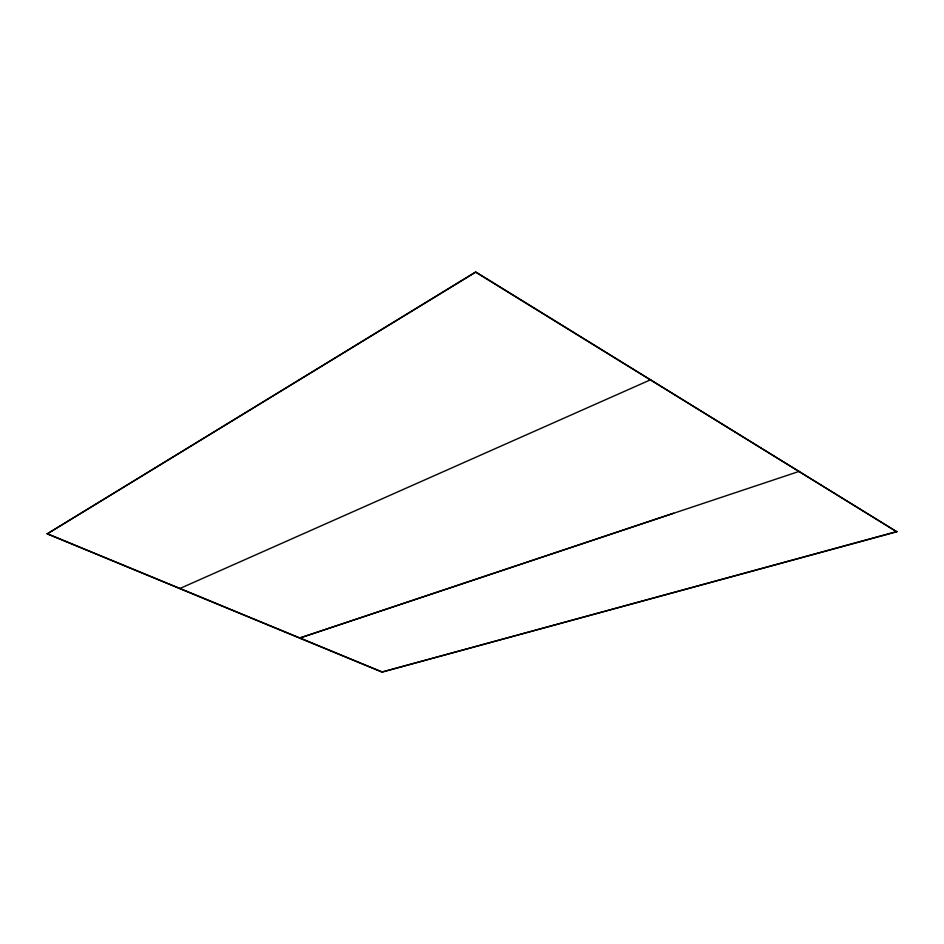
<?xml version="1.0" encoding="UTF-8"?>
<svg xmlns="http://www.w3.org/2000/svg" width="944" height="944" viewBox="0 0 944 944"><rect width="100%" height="100%" fill="white"/><g stroke="black" fill="none" stroke-linecap="round" stroke-linejoin="round"><path stroke-width="1.42" d="M896.788 531.767L475.729 271.931L47.2 533.867L381.99 672.069L896.788 531.767L475.682 272.191L47.2 533.867M799.214 471.375L299.614 638.061L673.627 513.241M650.605 379.748L179.938 588.478M381.99 672.069L896.8 531.543M47.259 533.702L382.025 671.916"/></g></svg>
